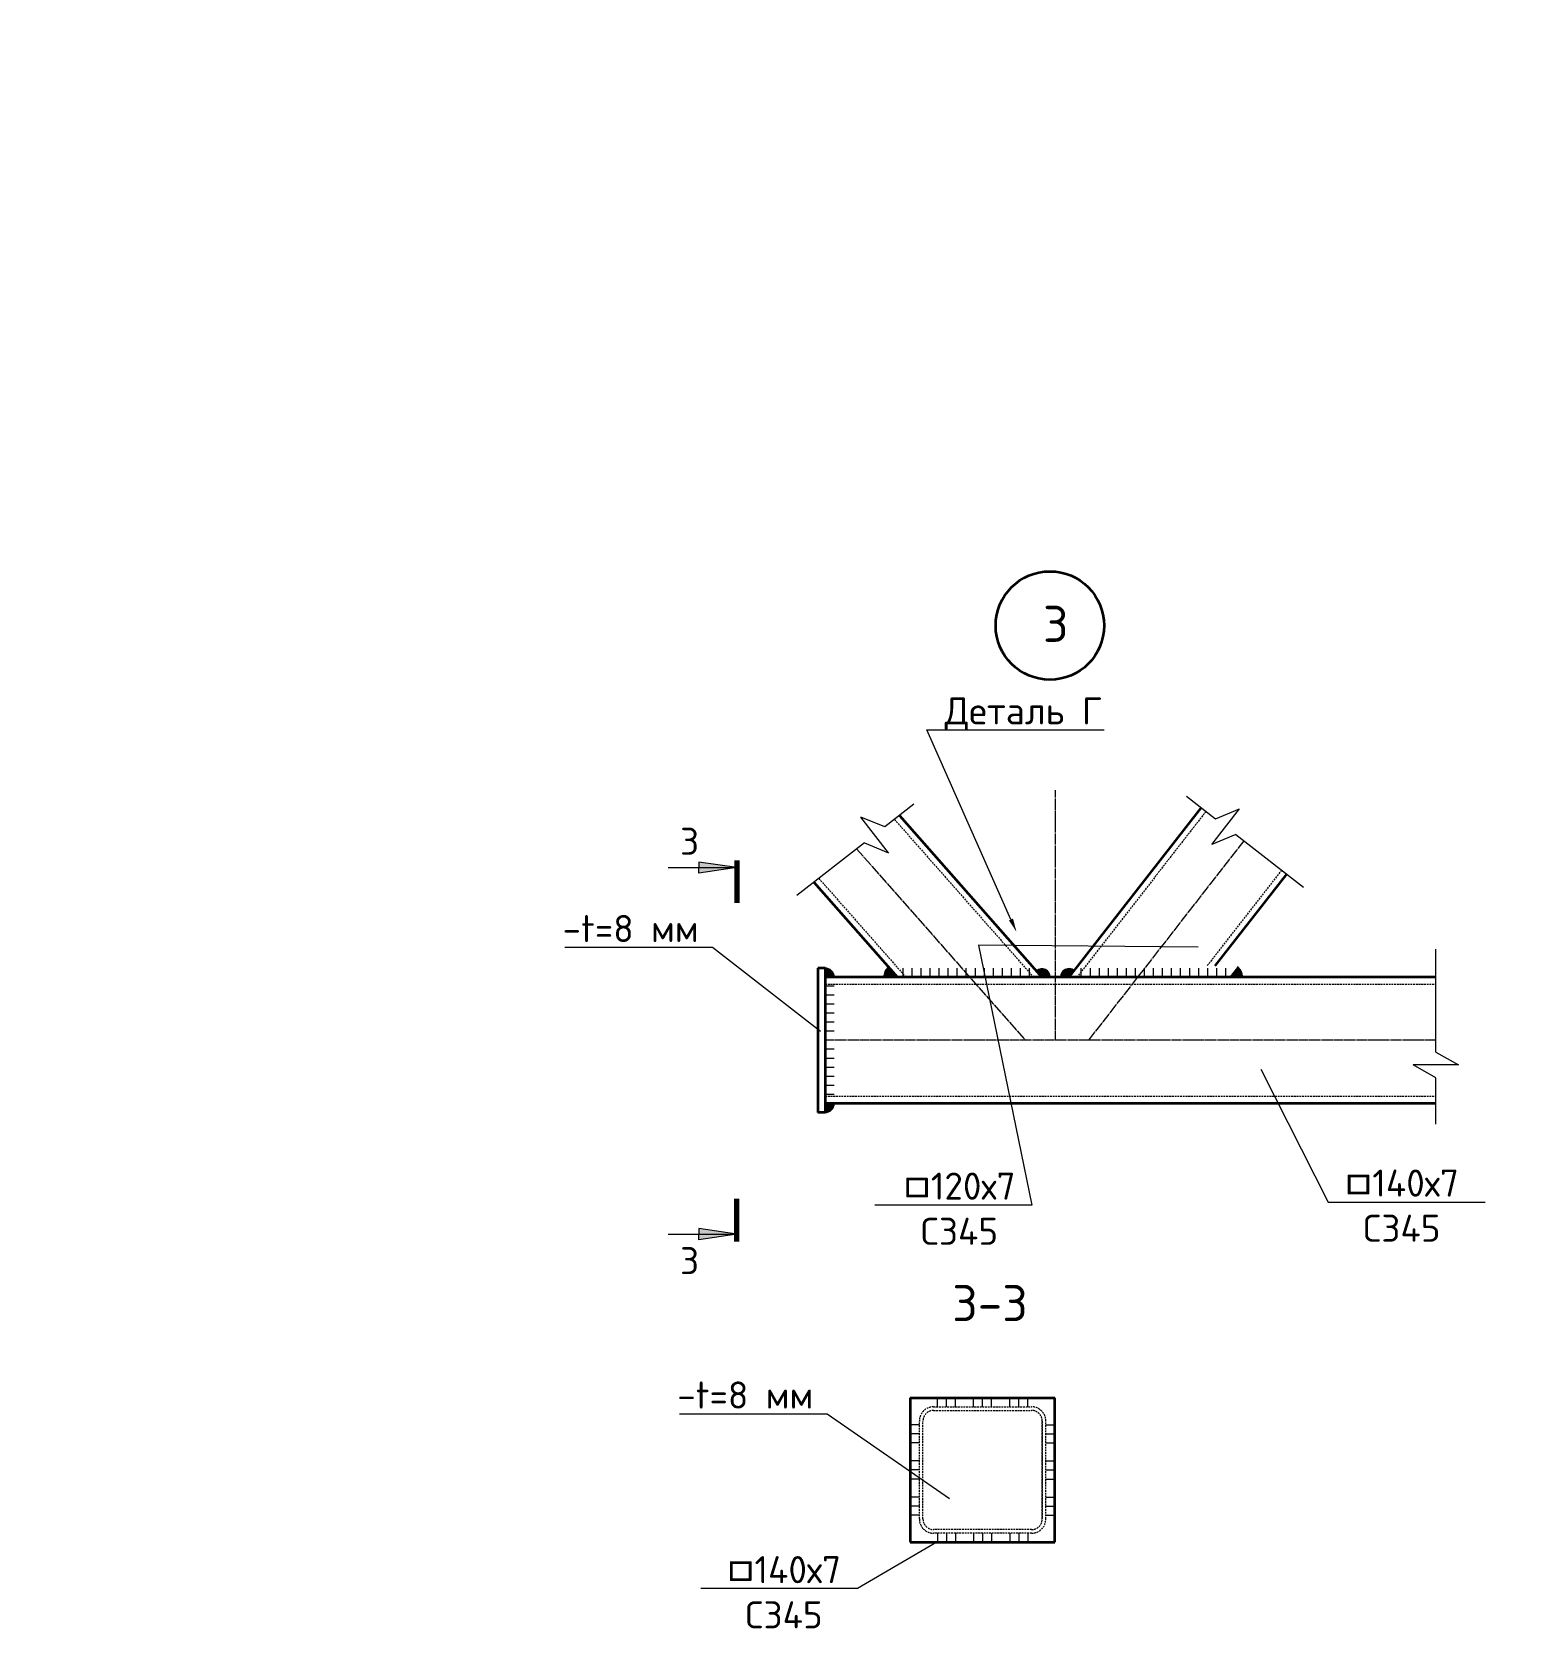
# Model space of a CAD drawing. Header units: millimetres. Extents: x -8174 to 141842, y -29548 to 3412.
# Drawn here: x 26674 to 28314, y -13148 to -11371 of the extents above; entities that cross this region are included whole.
import ezdxf
from ezdxf import colors
from ezdxf.entities.mleader import LeaderData, LeaderLine
from ezdxf.math import Vec2, Vec3

# ---------------------------------------------------------------- set-up
doc = ezdxf.new("R2010")
doc.units = ezdxf.units.MM
doc.linetypes.add('JIS_02_2.0', pattern=[3, 2, -1])
doc.linetypes.add('JIS_08_11', pattern=[12.799999999999999, 11, -0.6, 0.6, -0.6])
for name, color, linetype, lineweight in [('НАДПИСИ', 11, 'Continuous', 13), ('ОСЕВАЯ', 50, 'JIS_08_11', 13), ('ОСНОВНАЯ', 213, 'Continuous', 35), ('ШТРИХОВАЯ', 84, 'JIS_02_2.0', 13)]:
    doc.layers.add(name, color=color, linetype=linetype, lineweight=lineweight)
doc.styles.add('ОСК', font='isocpeur.ttf')

# ---------------------------------------------------------------- blocks, each defined once
blk = doc.blocks.new('_None')

msp = doc.modelspace()

# ---------------------------------------------------------------- hatches: boundary and pattern name
at = {"layer": 'НАДПИСИ'}
h = msp.add_hatch(color=256, dxfattribs=at)
h.paths.add_polyline_path([(27454.50351425051, -12295.98123333731), (27412.36972964561, -12295.98123333725), (27412.36972964561, -12289.75200290565)])
h.paths.add_polyline_path([(27454.50351425045, -12295.98123333731), (27412.36972964561, -12302.21046376886), (27412.36972964561, -12295.98123333725)])
h = msp.add_hatch(color=256, dxfattribs=at)
h.dxf.hatch_style = 1
edge = h.paths.add_edge_path()
edge.add_line((27552.22961770155, -12407.15346939524), (27552.22961770155, -12417.15346939524))
edge.add_line((27552.22961770155, -12417.15346939524), (27562.22808680317, -12417.15346939524))
edge.add_arc((27552.23067739053, -12417.15087908729), 9.997409748209046, 359.9851547831823, 450.0060731437062)
h = msp.add_hatch(color=256, dxfattribs=at)
h.dxf.hatch_style = 1
edge = h.paths.add_edge_path()
edge.add_line((27632.22961770155, -12417.15346939524), (27622.38934729324, -12405.98722167945))
edge.add_arc((27630.18272437324, -12416.27407265114), 12.90565880630832, 127.1477772092571, 183.9071848674628)
edge.add_line((27617.30706164893, -12417.15346939587), (27632.22961770155, -12417.15346939524))
h = msp.add_hatch(color=256, dxfattribs=at)
h.dxf.hatch_style = 1
edge = h.paths.add_edge_path()
edge.add_line((27792.17678305507, -12417.15346939524), (27801.45047166076, -12417.15346939524))
edge.add_arc((27792.30980006163, -12417.07226494355), 9.141032296527634, 359.4910056756867, 492.350240232002)
edge.add_line((27786.15184487938, -12410.31667026793), (27792.17678305507, -12417.15346939524))
h = msp.add_hatch(color=256, dxfattribs=at)
h.dxf.hatch_style = 1
edge = h.paths.add_edge_path()
edge.add_line((27822.17678305472, -12417.1534693951), (27812.8064898529, -12417.15346939524))
edge.add_arc((27822.17937217111, -12417.14588722948), 9.372885385002231, 52.07752858629971, 180.0463492433476, ccw=False)
edge.add_line((27827.93989721267, -12409.75215125337), (27822.17678305472, -12417.1534693951))
h = msp.add_hatch(color=256, dxfattribs=at)
h.dxf.hatch_style = 1
edge = h.paths.add_edge_path()
edge.add_line((27999.61330385914, -12417.15346939524), (28008.5988949319, -12405.61366358861))
edge.add_arc((28001.20201106538, -12416.28917595482), 12.9877040009338, -3.8156851723611, 55.28255941264712, ccw=False)
edge.add_line((28014.16092506569, -12417.15346939364), (27999.61330385914, -12417.15346939524))
h = msp.add_hatch(color=256, dxfattribs=at)
h.dxf.hatch_style = 1
edge = h.paths.add_edge_path()
edge.add_line((27552.22961770155, -12567.15346939526), (27552.22961770155, -12557.15346939526))
edge.add_line((27552.22961770155, -12557.15346939526), (27562.22808680317, -12557.15346939524))
edge.add_arc((27552.23067739053, -12557.15605970321), 9.997409748209046, -90.0060731437062, 0.014845216817718665, ccw=False)
h = msp.add_hatch(color=256, dxfattribs=at)
h.paths.add_polyline_path([(27454.50351425051, -12701.90440909017), (27412.36972964561, -12701.90440909023), (27412.36972964561, -12708.13363952184)])
h.paths.add_polyline_path([(27454.50351425045, -12701.90440909017), (27412.36972964561, -12695.67517865862), (27412.36972964561, -12701.90440909023)])

# ---------------------------------------------------------------- linework, layer by layer
at = {"color": 7, "lineweight": 70}
for p, q in [((27454.50351425004, -12288.05333318247), (27454.50351424998, -12335.10156114085)), ((27454.50351425004, -12709.83230924502), (27454.50351424998, -12662.78408128663))]:
    msp.add_line(p, q, dxfattribs=at)
at = {"layer": 'НАДПИСИ'}
for p, q in [((27650.47682728985, -12225.81407680601), (27618.22587796242, -12250.92661745151)), ((27952.13743443799, -12216.67314407066), (27984.38838376541, -12241.78568471616)), ((27622.32802693266, -12279.41752904383), (27591.60930260224, -12239.96680059034)), ((27618.22587796242, -12250.92661745151), (27591.60930260224, -12239.96680059034)), ((27980.28623479517, -12270.27659630848), (28011.0049591256, -12230.82586785499)), ((27984.38838376541, -12241.78568471616), (28011.0049591256, -12230.82586785499)), ((28006.9028101553, -12259.31677944725), (27980.28623479517, -12270.27659630848)), ((28006.90281015536, -12259.31677944728), (28081.76597649895, -12317.60977071934)), ((27595.71145157248, -12268.45771218263), (27520.84828522889, -12326.75070345469)), ((27595.71145157254, -12268.4577121826), (27622.32802693266, -12279.41752904383)), ((27378.26111794746, -12295.98123333725), (27454.50351425004, -12295.98123333737)), ((27454.50351425051, -12295.98123333731), (27412.36972964561, -12289.75200290565)), ((27412.36972964561, -12289.75200290565), (27412.36972964561, -12295.98123333725)), ((27454.50351425051, -12295.98123333731), (27412.36972964561, -12302.21046376886)), ((27412.36972964561, -12302.21046376892), (27412.36972964561, -12295.98123333731)), ((28228.31739589799, -12500.20706225562), (28228.31739589805, -12386.16612051328)), ((27638.53196261806, -12417.15346939524), (27638.53196261806, -12407.15346939524)), ((27648.53196261806, -12417.15346939524), (27648.53196261806, -12407.15346939524)), ((27658.53196261806, -12417.15346939524), (27658.53196261806, -12407.15346939524)), ((27668.53196261806, -12417.15346939524), (27668.53196261806, -12407.15346939524)), ((27678.53196261806, -12417.15346939524), (27678.53196261806, -12407.15346939524)), ((27688.53196261806, -12417.15346939524), (27688.53196261806, -12407.15346939524)), ((27698.53196261806, -12417.15346939524), (27698.53196261806, -12407.15346939524)), ((27708.53196261806, -12417.15346939524), (27708.53196261806, -12407.15346939524)), ((27718.53196261806, -12417.15346939524), (27718.53196261806, -12407.15346939524)), ((27728.53196261806, -12417.15346939524), (27728.53196261806, -12407.15346939524)), ((27738.53196261806, -12417.15346939524), (27738.53196261806, -12407.15346939524)), ((27748.53196261806, -12417.15346939524), (27748.53196261806, -12407.15346939524)), ((27758.53196261806, -12417.15346939524), (27758.53196261806, -12407.15346939524)), ((27768.53196261806, -12417.15346939524), (27768.53196261806, -12407.15346939524)), ((27778.53196261806, -12417.15346939524), (27778.53196261806, -12407.15346939524)), ((27835.82160349173, -12417.15346939495), (27835.82160349161, -12407.15346939495)), ((27845.82160349173, -12417.15346939485), (27845.82160349161, -12407.15346939485)), ((27855.82160349173, -12417.15346939475), (27855.82160349161, -12407.15346939475)), ((27865.82160349173, -12417.15346939465), (27865.82160349161, -12407.15346939465)), ((27875.82160349173, -12417.15346939454), (27875.82160349161, -12407.15346939454)), ((27885.82160349173, -12417.15346939444), (27885.82160349161, -12407.15346939444)), ((27895.82160349173, -12417.15346939434), (27895.82160349161, -12407.15346939434)), ((27905.82160349173, -12417.15346939424), (27905.82160349161, -12407.15346939424)), ((27915.82160349173, -12417.15346939414), (27915.82160349161, -12407.15346939414)), ((27925.82160349173, -12417.15346939403), (27925.82160349161, -12407.15346939403)), ((27935.82160349173, -12417.15346939393), (27935.82160349161, -12407.15346939393)), ((27945.82160349173, -12417.15346939382), (27945.82160349161, -12407.15346939382)), ((27955.82160349173, -12417.15346939371), (27955.82160349161, -12407.15346939371)), ((27965.82160349173, -12417.15346939361), (27965.82160349161, -12407.15346939361)), ((27975.82160349173, -12417.15346939351), (27975.82160349161, -12407.15346939351)), ((27985.82160349173, -12417.15346939341), (27985.82160349161, -12407.15346939341)), ((27995.82160349173, -12417.15346939331), (27995.82160349161, -12407.15346939331)), ((27562.22961770155, -12427.15346939524), (27552.22961770155, -12427.15346939524)), ((27562.22961770155, -12437.15346939524), (27552.22961770155, -12437.15346939524)), ((27562.22961770155, -12447.15346939524), (27552.22961770155, -12447.15346939524)), ((27562.22961770155, -12457.15346939524), (27552.22961770155, -12457.15346939524)), ((27562.22961770155, -12467.15346939524), (27552.22961770155, -12467.15346939524)), ((27562.22961770155, -12477.15346939524), (27552.22961770155, -12477.15346939524)), ((27562.22961770155, -12487.15346939524), (27552.22961770155, -12487.15346939524)), ((27562.22961770155, -12497.15346939524), (27552.22961770155, -12497.15346939524)), ((27562.22961770155, -12507.15346939524), (27552.22961770155, -12507.15346939524)), ((28228.31739589799, -12500.20706225563), (28253.31739589799, -12514.47449613614)), ((27562.22961770155, -12517.15346939524), (27552.22961770155, -12517.15346939524)), ((27562.22961770155, -12527.15346939524), (27552.22961770155, -12527.15346939524)), ((28253.31739589799, -12514.47449613614), (28203.31739589799, -12514.47449613614)), ((28228.31739589799, -12528.74193001664), (28203.31739589799, -12514.47449613614)), ((27562.22961770155, -12537.15346939524), (27552.22961770155, -12537.15346939524)), ((28228.31739589799, -12580.02288569702), (28228.31739589799, -12528.74193001664)), ((27562.22961770155, -12547.15346939524), (27552.22961770155, -12547.15346939524)), ((27562.22961770155, -12557.15346939524), (27552.22961770155, -12557.15346939524)), ((27378.26111794746, -12701.90440909023), (27454.50351425004, -12701.90440909012)), ((27454.50351425051, -12701.90440909017), (27412.36972964561, -12695.67517865862)), ((27412.36972964561, -12695.67517865857), (27412.36972964561, -12701.90440909017)), ((27454.50351425051, -12701.90440909017), (27412.36972964561, -12708.13363952184)), ((27412.36972964561, -12708.13363952184), (27412.36972964561, -12701.90440909023)), ((27676.52720973198, -12892.98758127401), (27676.52720973198, -12882.98758127401)), ((27686.52720973198, -12892.98758127401), (27686.52720973198, -12882.98758127401)), ((27696.52720973198, -12892.98758127401), (27696.52720973198, -12882.98758127401)), ((27716.52720973198, -12892.98758127401), (27716.52720973198, -12882.98758127401)), ((27726.52720973198, -12892.98758127401), (27726.52720973198, -12882.98758127401)), ((27736.52720973198, -12892.98758127401), (27736.52720973198, -12882.98758127401)), ((27756.52720973198, -12892.98758127401), (27756.52720973198, -12882.98758127401)), ((27766.52720973198, -12892.98758127401), (27766.52720973198, -12882.98758127401)), ((27776.52720973198, -12892.98758127401), (27776.52720973198, -12882.98758127401)), ((27656.52720973198, -12912.98758127401), (27646.52720973198, -12912.98758127401)), ((27796.52720973198, -12912.98758127401), (27806.52720973198, -12912.98758127401)), ((27656.52720973198, -12922.98758127401), (27646.52720973198, -12922.98758127401)), ((27656.52720973198, -12932.98758127401), (27646.52720973198, -12932.98758127401)), ((27796.52720973198, -12922.98758127401), (27806.52720973198, -12922.98758127401)), ((27796.52720973198, -12932.98758127401), (27806.52720973198, -12932.98758127401)), ((27656.52720973198, -12952.98758127401), (27646.52720973198, -12952.98758127401)), ((27796.52720973198, -12952.98758127401), (27806.52720973198, -12952.98758127401)), ((27656.52720973198, -12962.98758127401), (27646.52720973198, -12962.98758127401)), ((27796.52720973198, -12962.98758127401), (27806.52720973198, -12962.98758127401)), ((27656.52720973198, -12972.98758127401), (27646.52720973198, -12972.98758127401)), ((27796.52720973198, -12972.98758127401), (27806.52720973198, -12972.98758127401)), ((27656.52720973198, -12992.98758127401), (27646.52720973198, -12992.98758127401)), ((27656.52720973198, -13002.98758127401), (27646.52720973198, -13002.98758127401)), ((27796.52720973198, -12992.98758127401), (27806.52720973198, -12992.98758127401)), ((27796.52720973198, -13002.98758127401), (27806.52720973198, -13002.98758127401)), ((27656.52720973198, -13012.98758127401), (27646.52720973198, -13012.98758127401)), ((27796.52720973198, -13012.98758127401), (27806.52720973198, -13012.98758127401)), ((27676.52720973198, -13032.98758127401), (27676.52720973198, -13042.98758127401)), ((27686.52720973198, -13032.98758127401), (27686.52720973198, -13042.98758127401)), ((27696.52720973198, -13032.98758127401), (27696.52720973198, -13042.98758127401)), ((27716.52720973198, -13032.98758127401), (27716.52720973198, -13042.98758127401)), ((27726.52720973198, -13032.98758127401), (27726.52720973198, -13042.98758127401)), ((27736.52720973198, -13032.98758127401), (27736.52720973198, -13042.98758127401)), ((27756.52720973198, -13032.98758127401), (27756.52720973198, -13042.98758127401)), ((27766.52720973198, -13032.98758127401), (27766.52720973198, -13042.98758127401)), ((27776.52720973198, -13032.98758127401), (27776.52720973198, -13042.98758127401))]:
    msp.add_line(p, q, dxfattribs=at)
for centre, radius, start, end in [((27552.23067739059, -12417.15087908725), 9.997409748150847, 359.9851547829425, 90.0060731437537), ((27630.18272437312, -12416.27407265113), 12.90565880622062, 127.1477772090807, 183.9071848651486), ((27792.30980006151, -12417.07226494371), 9.141032296641491, 359.4910056772115, 132.3502402298861), ((27822.179372171, -12417.14588722937), 9.372885384872953, 52.07752858475574, 180.0463492435429), ((28001.20201106562, -12416.28917595471), 12.98770400072215, 356.1843148298757, 55.28255941306811), ((27552.23067739059, -12557.15605970324), 9.997409748150847, 269.9939268562463, 0.01484521705754941)]:
    msp.add_arc(centre, radius, start, end, dxfattribs=at)
at = {"layer": 'ОСЕВАЯ', "linetype": 'JIS_08_11'}
for p, q in [((27807.17678305513, -12487.15346939524), (27807.17678305507, -12210.21963050251)), ((27587.08458655362, -12275.17511129634), (27773.89079195913, -12487.15346939524)), ((28015.75500816281, -12266.20963646082), (27843.71477056993, -12487.15346939524)), ((28228.31739589805, -12487.15346939524), (27552.22961770155, -12487.15346939524))]:
    msp.add_line(p, q, dxfattribs=at)
at = {"layer": 'ОСНОВНАЯ'}
for p, q in [((27634.51300055772, -12238.24447826789), (27792.17678305507, -12417.15346939524)), ((27968.41413401859, -12229.34716726429), (27822.17678305507, -12417.15346939524)), ((27539.65617254947, -12312.10574432493), (27632.22961770155, -12417.15346939524)), ((28063.09588230698, -12303.07210565737), (27983.83301247767, -12404.86597966314)), ((27544.22961770155, -12407.15346939524), (27544.22961770155, -12567.15346939524)), ((27552.22961770155, -12407.15346939524), (27544.22961770155, -12407.15346939524)), ((27552.22961770155, -12407.15346939524), (27552.22961770155, -12567.15346939524)), ((28228.31739589805, -12417.15346939524), (27552.22961770155, -12417.15346939524)), ((27632.22961770155, -12417.15346939524), (27552.22961770155, -12417.15346939524)), ((28228.31739589805, -12557.15346939524), (27552.22961770155, -12557.15346939524)), ((27552.22961770155, -12567.15346939524), (27544.22961770155, -12567.15346939524)), ((27646.52720973198, -12882.98758127402), (27646.52720973198, -13042.98758127401)), ((27646.52720973198, -12882.98758127402), (27806.52720973198, -12882.98758127401)), ((27806.52720973198, -13042.98758127401), (27806.52720973198, -12882.98758127401)), ((27646.52720973198, -13042.98758127401), (27806.52720973198, -13042.98758127401))]:
    msp.add_line(p, q, dxfattribs=at)
msp.add_circle((27801.06244105124, -12027.88787676531), 60, dxfattribs=at)
at = {"layer": 'ШТРИХОВАЯ'}
for p, q in [((27628.97968559054, -12242.55305212122), (27782.84653174283, -12417.15346939524)), ((27973.93723600206, -12233.64778867054), (27831.04860909522, -12417.15346939524)), ((27545.18948751665, -12307.79717047155), (27641.5598690139, -12417.15346939524)), ((28057.57278032345, -12298.77148425108), (27974.96118643746, -12404.86597966314)), ((27552.22961770155, -12425.15346939524), (28228.31739589805, -12425.15346939524)), ((27552.22961770155, -12549.15346939524), (28228.31739589799, -12549.15346939524)), ((27672.30324584211, -12892.98758127401), (27780.75117362186, -12892.98758127401)), ((27672.30324584211, -12896.98758127402), (27780.75117362186, -12896.98758127402)), ((27656.52720973198, -13017.21154516388), (27656.52720973198, -12908.76361738413)), ((27660.52720973198, -13017.21154516388), (27660.52720973204, -12908.76361738413)), ((27792.52720973192, -12908.76361738413), (27792.52720973187, -13017.2116003296)), ((27792.52720973187, -13017.2116003296), (27792.52720973192, -12908.76361738413)), ((27796.52720973192, -13017.21154516388), (27796.52720973192, -12908.76361738413)), ((27780.75117362186, -13028.98758127402), (27672.30324584211, -13028.98758127401)), ((27780.75117362186, -13032.98758127402), (27672.30324584211, -13032.98758127401))]:
    msp.add_line(p, q, dxfattribs=at)
for centre, radius, start, end in [((27672.30324584211, -12908.76361738413), 15.77603611011582, 90, 180), ((27672.30324584211, -12908.76361738413), 11.77603611011569, 90, 180), ((27780.75117362186, -12908.76361738413), 15.77603611011582, 0, 90), ((27780.75117362186, -12908.76361738413), 11.77603611011569, 0, 90), ((27672.30324584211, -13017.21154516388), 15.77603611011582, 180, 270), ((27672.30324584211, -13017.21154516388), 11.77603611011569, 180, 270), ((27780.75117362186, -13017.21154516388), 11.77603611011569, 270, 0), ((27780.75117362186, -13017.21154516388), 11.77603611011569, 270, 0), ((27780.75117362186, -13017.21154516388), 15.77603611011582, 270, 0)]:
    msp.add_arc(centre, radius, start, end, dxfattribs=at)

# ---------------------------------------------------------------- texts
at = {"layer": 'НАДПИСИ', "style": 'ОСК'}
for s, insert, char_height, width, attachment_point in [('3', (27793.43337108759, -12006.06387387276), 40, 41.22453085327379, 1), ('3', (27391.57908776618, -12281.73717534088), 30, 74.751122343514, 7), ('3', (27391.57908776618, -12716.1484670866), 30, 74.751122343514, 1), ('3-3', (27776.50144171307, -12798.21161087409), 40, 233.030446242969, 9)]:
    msp.add_mtext(s, dxfattribs=dict(at, insert=insert, char_height=char_height, width=width, attachment_point=attachment_point))

# ---------------------------------------------------------------- leaders
at = {"layer": 'НАДПИСИ'}
ml = msp.add_multileader_mtext('Standard', dxfattribs=at)
ml.set_content(' {\\H0.6x;6}', color=256, style='ОСК')
ml.set_leader_properties(color=256, linetype='ByLayer', lineweight=-1)
ml.set_arrow_properties(name='NONE')
ml.build(insert=Vec2(0, 0))
ml.multileader.update_dxf_attribs({"has_dogleg": 0, "text_left_attachment_type": 6, "text_right_attachment_type": 6, "dogleg_length": 0, "arrow_head_size": 75, "scale": 50})
ctx = ml.context
ctx.base_point, ctx.scale, ctx.char_height, ctx.arrow_head_size, ctx.landing_gap_size, ctx.plane_origin = Vec3(48348.46484175278, -11650.70780068563), 50, 250, 75, 100, Vec3(44060.06444758782, -12719.37129199412)
ctx.left_attachment, ctx.right_attachment, ctx.text_align_type = 6, 6, 1
notes = []
notes.append((ctx, [(0, (1, 1, 0), (48788.46484175278, -11650.70780068563), (-1, 0), 0, [(2, [(48959.15023851307, -11803.12365791402)], 0, [])])]))
ctx.mtext.insert, ctx.mtext.width, ctx.mtext.defined_height, ctx.mtext.alignment, ctx.mtext.flow_direction = Vec3(48568.46484175278, -11370.70780068563), 814.4691549743875, 273.0506630395539, 2, 5
ml = msp.add_multileader_mtext('Standard', dxfattribs=at)
ml.set_content('Деталь Г', color=256, style='ОСК')
ml.set_leader_properties(color=256, linetype='ByLayer', lineweight=-1)
ml.build(insert=Vec2(0, 0))
ml.multileader.update_dxf_attribs({"has_dogleg": 0, "text_left_attachment_type": 6, "text_right_attachment_type": 6, "dogleg_length": 0, "arrow_head_size": 15, "scale": 10})
ctx = ml.context
ctx.base_point, ctx.scale, ctx.char_height, ctx.arrow_head_size, ctx.landing_gap_size, ctx.plane_origin = Vec3(27664.72431387199, -12143.35840580106), 10, 30, 15, 20, Vec3(27767.00895489217, -13045.36291495267)
ctx.left_attachment, ctx.right_attachment, ctx.text_align_type = 6, 6, 1
notes.append((ctx, [(1, (1, 1, 0), (27664.72431387199, -12143.35840580106), (1, 0), 0, [(3, [(27764.03714955715, -12367.05262416962)], 0, [])])]))
ctx.mtext.insert, ctx.mtext.alignment, ctx.mtext.flow_direction = Vec3(27771.72431387199, -12107.35840580106), 2, 5
ml = msp.add_multileader_mtext('Standard', dxfattribs=at)
ml.set_content(' L80х7,\\PL=150 мм', color=256, style='ОСК')
ml.set_leader_properties(color=256, linetype='ByLayer', lineweight=-1)
ml.set_arrow_properties(name='NONE')
ml.build(insert=Vec2(0, 0))
ml.multileader.update_dxf_attribs({"has_dogleg": 0, "text_left_attachment_type": 6, "text_right_attachment_type": 6, "dogleg_length": 0, "arrow_head_size": 75, "scale": 50})
ctx = ml.context
ctx.base_point, ctx.scale, ctx.char_height, ctx.arrow_head_size, ctx.landing_gap_size, ctx.plane_origin = Vec3(38722.58979582816, -12472.19818995096), 50, 150, 75, 100, Vec3(35036.45723522065, -13656.40592095464)
ctx.left_attachment, ctx.right_attachment, ctx.text_align_type = 6, 6, 1
notes.append((ctx, [(0, (1, 1, 0), (39717.58979582816, -12472.19818995096), (-1, 0), 0, [(2, [(39866.69871447486, -12182.93651241803)], 0, [])])]))
ctx.mtext.insert, ctx.mtext.width, ctx.mtext.defined_height, ctx.mtext.alignment, ctx.mtext.flow_direction = Vec3(39220.08979582816, -12292.19818995096), 1892.321435458027, 273.0506630395539, 2, 5
ml = msp.add_multileader_mtext('Standard', dxfattribs=at)
ml.set_content(' L80х7,\\PL=150 мм', color=256, style='ОСК')
ml.set_leader_properties(color=256, linetype='ByLayer', lineweight=-1)
ml.set_arrow_properties(name='NONE')
ml.build(insert=Vec2(0, 0))
ml.multileader.update_dxf_attribs({"has_dogleg": 0, "text_left_attachment_type": 6, "text_right_attachment_type": 6, "dogleg_length": 0, "arrow_head_size": 75, "scale": 50})
ctx = ml.context
ctx.base_point, ctx.scale, ctx.char_height, ctx.arrow_head_size, ctx.landing_gap_size, ctx.plane_origin = Vec3(51177.61170668108, -12472.19818995097), 50, 150, 75, 100, Vec3(47491.47914607357, -13656.40592095465)
ctx.left_attachment, ctx.right_attachment, ctx.text_align_type = 6, 6, 1
notes.append((ctx, [(0, (1, 1, 0), (52172.61170668108, -12472.19818995097), (-1, 0), 0, [(2, [(52321.72062532778, -12182.93651241805)], 0, [])])]))
ctx.mtext.insert, ctx.mtext.width, ctx.mtext.defined_height, ctx.mtext.alignment, ctx.mtext.flow_direction = Vec3(51675.11170668108, -12292.19818995097), 1892.321435458027, 273.0506630395539, 2, 5
ml = msp.add_multileader_mtext('Standard', dxfattribs=at)
ml.set_content('-t=8 мм', color=256, style='ОСК')
ml.set_leader_properties(color=256, linetype='ByLayer', lineweight=-1)
ml.set_arrow_properties(name='NONE')
ml.build(insert=Vec2(0, 0))
ml.multileader.update_dxf_attribs({"has_dogleg": 0, "text_left_attachment_type": 6, "text_right_attachment_type": 6, "dogleg_length": 0, "arrow_head_size": 15, "scale": 10})
ctx = ml.context
ctx.base_point, ctx.scale, ctx.char_height, ctx.arrow_head_size, ctx.landing_gap_size, ctx.plane_origin = Vec3(27246.40552139137, -12384.38961717871), 10, 30, 15, 20, Vec3(27309.86228760413, -13253.08995005069)
ctx.left_attachment, ctx.right_attachment, ctx.text_align_type = 6, 6, 1
notes.append((ctx, [(0, (1, 1, 0), (27427.40552139137, -12384.38961717871), (-1, 0), 0, [(3, [(27547.17678072787, -12477.39770517068)], 0, [])])]))
ctx.mtext.insert, ctx.mtext.alignment, ctx.mtext.flow_direction = Vec3(27336.90552139137, -12348.38961717871), 2, 5
ml = msp.add_multileader_mtext('Standard', dxfattribs=at)
ml.set_content(' {\\H0.6x;3}', color=256, style='ОСК')
ml.set_leader_properties(color=256, linetype='ByLayer', lineweight=-1)
ml.set_arrow_properties(name='NONE')
ml.build(insert=Vec2(0, 0))
ml.multileader.update_dxf_attribs({"has_dogleg": 0, "text_left_attachment_type": 6, "text_right_attachment_type": 6, "dogleg_length": 0, "arrow_head_size": 75, "scale": 50})
ctx = ml.context
ctx.base_point, ctx.scale, ctx.char_height, ctx.arrow_head_size, ctx.landing_gap_size, ctx.plane_origin = Vec3(37455.60686462332, -12775.14764859337), 50, 250, 75, 100, Vec3(33378.44334257912, -13694.92350071549)
ctx.left_attachment, ctx.right_attachment, ctx.text_align_type = 6, 6, 1
notes.append((ctx, [(0, (1, 1, 0), (37895.60686462332, -12775.14764859337), (-1, 0), 0, [(2, [(38089.46148018131, -12377.13031130919)], 0, [])])]))
ctx.mtext.insert, ctx.mtext.width, ctx.mtext.defined_height, ctx.mtext.alignment, ctx.mtext.flow_direction = Vec3(37675.60686462332, -12495.14764859337), 437.8228964785812, 295, 2, 5
ml = msp.add_multileader_mtext('Standard', dxfattribs=at)
ml.set_content('□120х7\\PС345', color=256, style='ОСК')
ml.set_leader_properties(color=256, linetype='ByLayer', lineweight=-1)
ml.set_arrow_properties(name='NONE')
ml.build(insert=Vec2(0, 0))
ml.multileader.update_dxf_attribs({"has_dogleg": 0, "text_left_attachment_type": 6, "text_right_attachment_type": 6, "dogleg_length": 0, "arrow_head_size": 15, "scale": 10})
ctx = ml.context
ctx.base_point, ctx.scale, ctx.char_height, ctx.arrow_head_size, ctx.landing_gap_size, ctx.plane_origin = Vec3(27620.902239013, -12669.62458632921), 10, 30, 15, 20, Vec3(27495.16294037265, -13601.88633817216)
ctx.left_attachment, ctx.right_attachment, ctx.text_align_type = 6, 6, 1
notes.append((ctx, [(0, (1, 1, 0), (27780.902239013, -12669.62458632921), (-1, 0), 0, [(3, [(27965.28975649714, -12383.89715511102), (27721.98087514803, -12381.67197117681)], 0, [])])]))
ctx.mtext.insert, ctx.mtext.width, ctx.mtext.alignment, ctx.mtext.flow_direction = Vec3(27700.902239013, -12633.62458632921), 161.7050698972307, 2, 5
ml = msp.add_multileader_mtext('Standard', dxfattribs=at)
ml.set_content('□100х7\\PС345', color=256, style='ОСК')
ml.set_leader_properties(color=256, linetype='ByLayer', lineweight=-1)
ml.set_arrow_properties(name='NONE')
ml.build(insert=Vec2(0, 0))
ml.multileader.update_dxf_attribs({"has_dogleg": 0, "text_left_attachment_type": 6, "text_right_attachment_type": 6, "dogleg_length": 0, "arrow_head_size": 15, "scale": 10})
ctx = ml.context
ctx.base_point, ctx.scale, ctx.char_height, ctx.arrow_head_size, ctx.landing_gap_size, ctx.plane_origin = Vec3(28851.5544671301, -12663.58299779228), 10, 30, 15, 20, Vec3(28725.81516848976, -13595.84474963523)
ctx.left_attachment, ctx.right_attachment, ctx.text_align_type = 6, 6, 1
notes.append((ctx, [(0, (1, 1, 0), (29011.5544671301, -12663.58299779228), (-1, 0), 0, [(3, [(29166.39270495425, -12377.85556657409), (28969.32566756808, -12384.46432328632)], 0, [])])]))
ctx.mtext.insert, ctx.mtext.width, ctx.mtext.alignment, ctx.mtext.flow_direction = Vec3(28931.5544671301, -12627.58299779228), 161.7050698972307, 2, 5
ml = msp.add_multileader_mtext('Standard', dxfattribs=at)
ml.set_content('□140х7\\PС345', color=256, style='ОСК')
ml.set_leader_properties(color=256, linetype='ByLayer', lineweight=-1)
ml.set_arrow_properties(name='NONE')
ml.build(insert=Vec2(0, 0))
ml.multileader.update_dxf_attribs({"has_dogleg": 0, "text_left_attachment_type": 6, "text_right_attachment_type": 6, "dogleg_length": 0, "arrow_head_size": 15, "scale": 10})
ctx = ml.context
ctx.base_point, ctx.scale, ctx.char_height, ctx.arrow_head_size, ctx.landing_gap_size, ctx.plane_origin = Vec3(28109.21535254386, -12666.24365744588), 10, 30, 15, 20, Vec3(28089.59559962968, -13608.50540928892)
ctx.left_attachment, ctx.right_attachment, ctx.text_align_type = 6, 6, 1
notes.append((ctx, [(1, (1, 1, 0), (28109.21535254386, -12666.24365744588), (1, 0), 0, [(3, [(28034.67592432356, -12519.03444469051)], 0, [])])]))
ctx.mtext.insert, ctx.mtext.alignment, ctx.mtext.flow_direction = Vec3(28190.71535254386, -12630.24365744588), 2, 5
ml = msp.add_multileader_mtext('Standard', dxfattribs=at)
ml.set_content('-t=8 мм', color=256, style='ОСК')
ml.set_leader_properties(color=256, linetype='ByLayer', lineweight=-1)
ml.set_arrow_properties(name='NONE')
ml.build(insert=Vec2(0, 0))
ml.multileader.update_dxf_attribs({"has_dogleg": 0, "text_left_attachment_type": 6, "text_right_attachment_type": 6, "dogleg_length": 0, "arrow_head_size": 15, "scale": 10})
ctx = ml.context
ctx.base_point, ctx.scale, ctx.char_height, ctx.arrow_head_size, ctx.landing_gap_size, ctx.plane_origin = Vec3(27373.37831443123, -12900.97734319432), 10, 30, 15, 20, Vec3(27389.58802423545, -13843.23909503735)
ctx.left_attachment, ctx.right_attachment, ctx.text_align_type = 6, 6, 1
notes.append((ctx, [(0, (1, 1, 0), (27554.37831443123, -12900.97734319432), (-1, 0), 0, [(3, [(27689.74321729393, -12995.04457034264)], 0, [])])]))
ctx.mtext.insert, ctx.mtext.alignment, ctx.mtext.flow_direction = Vec3(27463.87831443123, -12864.97734319432), 2, 5
ml = msp.add_multileader_mtext('Standard', dxfattribs=at)
ml.set_content('□140х7\\PС345', color=256, style='ОСК')
ml.set_leader_properties(color=256, linetype='ByLayer', lineweight=-1)
ml.set_arrow_properties(name='NONE')
ml.build(insert=Vec2(0, 0))
ml.multileader.update_dxf_attribs({"has_dogleg": 0, "text_left_attachment_type": 6, "text_right_attachment_type": 6, "dogleg_length": 0, "arrow_head_size": 15, "scale": 10})
ctx = ml.context
ctx.base_point, ctx.scale, ctx.char_height, ctx.arrow_head_size, ctx.landing_gap_size, ctx.plane_origin = Vec3(27425.18449146743, -13094.33976542635), 10, 30, 15, 20, Vec3(27910.62044452765, -14159.23479727725)
ctx.left_attachment, ctx.right_attachment, ctx.text_align_type = 6, 6, 1
notes.append((ctx, [(0, (1, 1, 0), (27588.18449146743, -13094.33976542635), (-1, 0), 0, [(3, [(27676.02400856791, -13042.98758127401)], 0, [])])]))
ctx.mtext.insert, ctx.mtext.alignment, ctx.mtext.flow_direction = Vec3(27506.68449146743, -13058.33976542635), 2, 5
for ctx, leaders in notes:
    for number, flags, end, landing, length, lines in leaders:
        leader = LeaderData()
        leader.index, (leader.has_last_leader_line, leader.has_dogleg_vector, leader.attachment_direction) = number, flags
        leader.last_leader_point, leader.dogleg_vector, leader.dogleg_length = Vec3(end), Vec3(landing), length
        for number, points, colour, breaks in lines:
            line = LeaderLine()
            line.index, line.vertices, line.color, line.breaks = number, Vec3.list(points), colors.encode_raw_color(colour), breaks
            leader.lines.append(line)
        ctx.leaders.append(leader)

doc.saveas('drawing.dxf')
